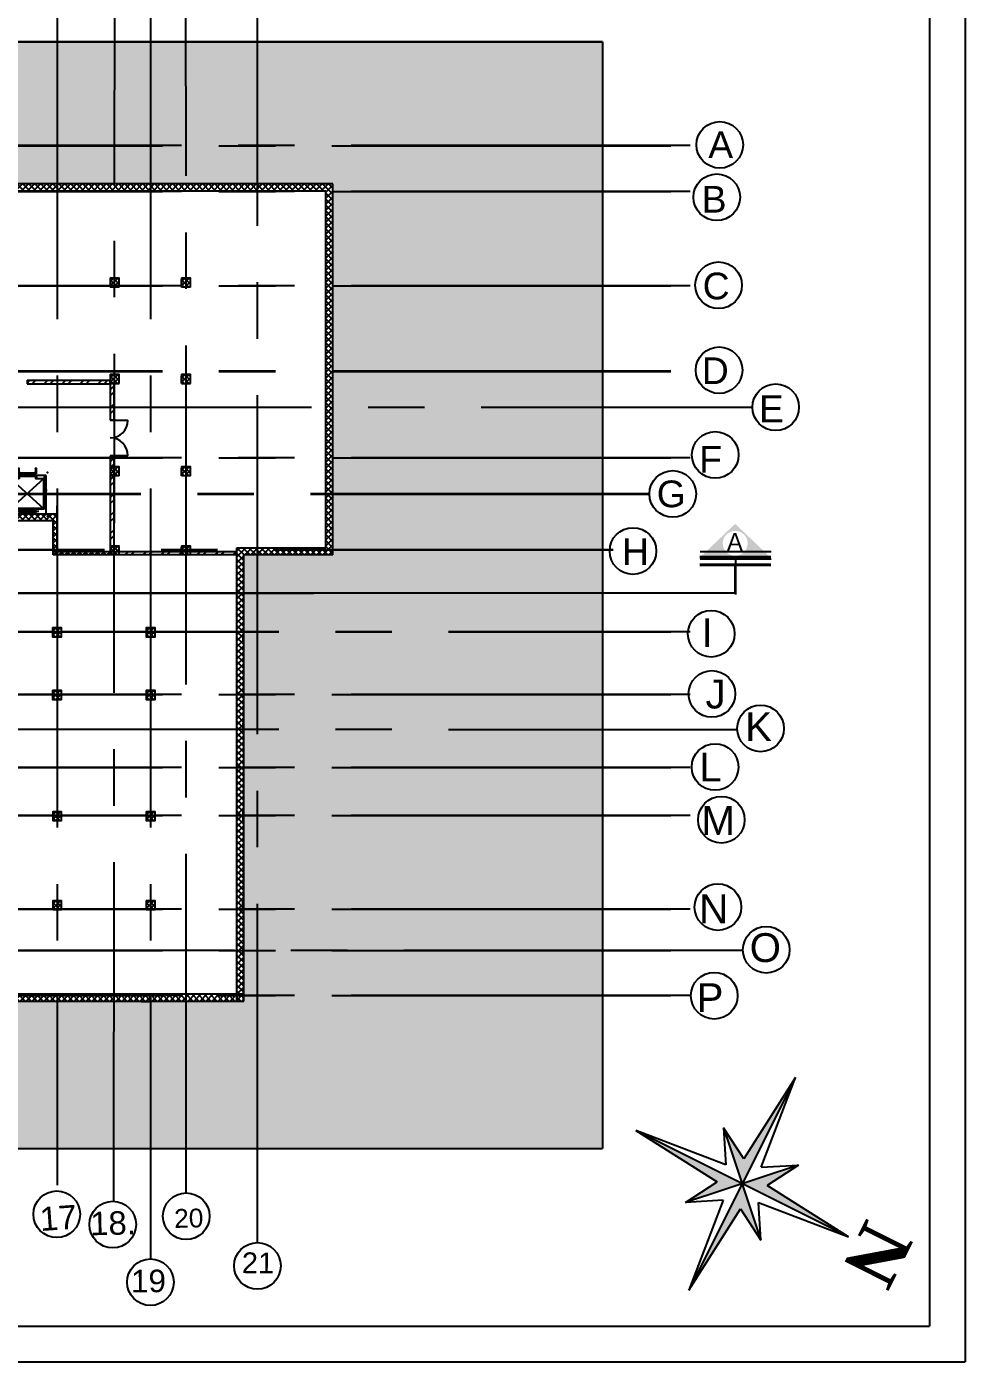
# Model space of a CAD drawing. Header units: millimetres. Extents: x 3062 to 3755, y 1606 to 1663.
# Drawn here: x 3113.08 to 3139.44, y 1606.08 to 1643.82 of the extents above; entities that cross this region are included whole.
import ezdxf

# ---------------------------------------------------------------- set-up
doc = ezdxf.new("R2010")
doc.units = ezdxf.units.MM
doc.linetypes.add('CENTER2', pattern=[28.575, 19.05, -3.175, 3.175, -3.175])
doc.linetypes.add('HIDDEN4', pattern=[0.09375, 0.0625, -0.03125])
for name, color, linetype in [('-DM-SEC-LINE', 4, 'Continuous'), ('A-Flor-Strs', 12, 'Continuous'), ('DUVAR', 7, 'Continuous'), ('m7aor', 4, 'Continuous'), ('WORK', 7, 'Continuous')]:
    doc.layers.add(name, color=color, linetype=linetype)
doc.layers.add('A-COLS', color=52, linetype='Continuous', lineweight=9)
doc.styles.add('ARIAL', font='arial.ttf')
doc.styles.add('eng1', font='trado.ttf')
doc.styles.get("Standard").update_dxf_attribs({"font": 'arial.ttf'})
pattern_1 = [(45, (1101.6663, 870.09047), (-0.252569703, 0.252569703), []), (45, (1101.83467, 870.09047), (-0.252569703, 0.252569703), [])]
pattern_2 = [(45, (1101.66629, 870.09047), (-0.084189901, 0.084189901), []), (135, (1101.66629, 870.09047), (-0.084189901, -0.084189901), [])]

# ---------------------------------------------------------------- blocks, each defined once
blk = doc.blocks.new('M_Rectangular Column - 50_50-377117-Level 1')
at = {"layer": 'A-COLS'}
for p, q in [((250, 250), (-250, 250)), ((-250, 250), (-250, -250)), ((250, -250), (250, 250)), ((-250, -250), (250, -250))]:
    blk.add_line(p, q, dxfattribs=at)
blk = doc.blocks.new('AP11AA')
for p, q in [((-945, 166), (-945, 2063)), ((945, 2063), (-945, 2063)), ((-915, 366), (-915, 2033)), ((915, 2033), (-915, 2033)), ((915, 366), (-915, 2033)), ((-915, 366), (915, 2033)), ((658, 2188), (-668, 2188)), ((-535, 2163), (-535, 2213)), ((-485, 2163), (-485, 2213)), ((-435, 2213), (-485, 2213)), ((-435, 2163), (-485, 2163)), ((460, 2263), (-460, 2263)), ((-460, 2113), (-460, 2263)), ((460, 2113), (-460, 2113)), ((-435, 2163), (-435, 2213)), ((485, 2213), (435, 2213)), ((435, 2163), (435, 2213)), ((485, 2163), (435, 2163)), ((460, 2113), (460, 2263)), ((485, 2163), (485, 2213)), ((535, 2163), (535, 2213)), ((915, 366), (915, 2033)), ((945, 166), (945, 2063)), ((-1070, 957), (-1070, 1057)), ((-970, 1007), (-1070, 1007)), ((-970, 957), (-970, 1057)), ((970, 957), (970, 1057)), ((970, 1007), (1070, 1007)), ((1070, 957), (1070, 1057)), ((945, 166), (-945, 166)), ((-460, 366), (-915, 366)), ((-520, 246), (-520, 366)), ((-460, 246), (-520, 246)), ((510, 226), (-510, 226)), ((-510, 186), (-510, 226)), ((510, 186), (-510, 186)), ((510, 79), (-510, 79)), ((-510, 39), (-510, 79)), ((510, 39), (-510, 39)), ((-500, -225), (-500, 25)), ((-460, 25), (-500, 25)), ((-460, 246), (-460, 366)), ((-450, -15), (-450, 15)), ((0, 186), (0, 226)), ((0, 39), (0, 79)), ((450, -15), (450, 15)), ((915, 366), (460, 366)), ((460, 246), (460, 366)), ((520, 246), (460, 246)), ((500, 25), (460, 25)), ((500, -225), (500, 25)), ((510, 186), (510, 226)), ((510, 39), (510, 79)), ((520, 246), (520, 366)), ((-480, -235), (-490, -235)), ((-470, -225), (-470, -25)), ((-460, -25), (-470, -25)), ((470, -25), (460, -25)), ((470, -225), (470, -25)), ((490, -235), (480, -235))]:
    blk.add_line(p, q)
for centre, start, end in [((-460, 15), 0, 90), ((460, 15), 90, 180), ((-490, -225), 180, 270), ((-480, -225), 270, 0), ((-460, -15), 270, 0), ((460, -15), 180, 270), ((480, -225), 180, 270), ((490, -225), 270, 0)]:
    blk.add_arc(centre, 10, start, end)
for p in [(-1150, 2450), (1150, 2450), (-1150, 0), (1150, 0)]:
    blk.add_point(p)
blk = doc.blocks.new('KUZEY')
at = {"layer": 'DUVAR'}
h = blk.add_hatch(color=256, dxfattribs=at)
h.paths.add_polyline_path([(-0.1, 100), (-8.2, 19.4), (-35.4, 35.5), (-0.1, 0.1)])
h.paths.add_polyline_path([(-100.1, 0), (-19.6, -8.1), (-35.2, -35.1), (-0.1, 0)])
h.paths.add_polyline_path([(-0.1, -100), (7.9, -19.4), (35.2, -35.4), (0, 0), (-0.1, 0)])
h.paths.add_polyline_path([(19.3, 8.1), (35.2, 35.4), (-0.1, 0.1), (0, 0), (99.9, 0)])
for p, q in [((-0.1, 100), (-8.2, 19.4)), ((-0.1, 100), (-0.1, -100)), ((7.9, 19.4), (-0.1, 100)), ((-35.4, 35.5), (-8.2, 19.4)), ((-19.6, 8.1), (-35.4, 35.5)), ((-35.4, 35.5), (35.2, -35.4)), ((-35.2, -35.1), (35.2, 35.4)), ((35.2, 35.4), (7.9, 19.4)), ((19.3, 8.1), (35.2, 35.4)), ((-19.6, 8.1), (-100.1, 0)), ((-100.1, 0), (99.9, 0)), ((-100.1, 0), (-19.6, -8.1)), ((99.9, 0), (19.3, 8.1)), ((19.3, -8.1), (99.9, 0)), ((-19.6, -8.1), (-35.2, -35.1)), ((19.3, -8.1), (35.2, -35.4)), ((-35.2, -35.1), (-8.2, -19.4)), ((-8.2, -19.4), (-0.1, -100)), ((-0.1, -100), (7.9, -19.4)), ((35.2, -35.4), (7.9, -19.4))]:
    blk.add_line(p, q, dxfattribs=at)
at = {"layer": 'DUVAR', "insert": (2.3, 128.4, 0.5), "char_height": 44, "attachment_point": 5, "style": 'ARIAL'}
blk.add_mtext('{\\fTimes New Roman|b1|i0|c0|p18;N}', dxfattribs=at)

msp = doc.modelspace()

# ---------------------------------------------------------------- hatches: boundary and pattern name
at = {"layer": '-DM-SEC-LINE', "ltscale": 0.3}
h = msp.add_hatch(color=8, dxfattribs=at)
h.paths.add_polyline_path([(3133.978, 1628.914), (3132.981, 1629.86), (3131.985, 1628.914)])
h.paths.add_polyline_path([(3132.631, 1629.312, -1), (3133.332, 1629.312, -1)], flags=16)
at = {"layer": 'WORK'}
h = msp.add_hatch(dxfattribs=at)
h.set_pattern_fill('EARTH', color=256, scale=0.105)
h.set_pattern_definition([(0, (1095.5459, 866.78954), (0.66675, 0.66675), [0.66675, -0.66675]), (0, (1095.5459, 867.0396), (0.66675, 0.66675), [0.66675, -0.66675]), (0, (1095.5459, 867.2896), (0.66675, 0.66675), [0.66675, -0.66675]), (90, (1095.62924, 867.37295), (-0.66675, 0.66675), [0.66675, -0.66675]), (90, (1095.8793, 867.37295), (-0.66675, 0.66675), [0.66675, -0.66675]), (90, (1096.1293, 867.37295), (-0.66675, 0.66675), [0.66675, -0.66675])])
h.paths.add_polyline_path([(3129.257, 1643.407), (3103.676, 1643.407), (3103.676, 1639.41), (3105.425, 1639.41), (3105.425, 1639.424), (3105.676, 1639.424), (3107.425, 1639.422), (3107.425, 1639.424), (3107.676, 1639.424), (3109.425, 1639.422), (3109.425, 1639.424), (3109.676, 1639.424), (3121.676, 1639.41), (3121.676, 1628.988), (3119.176, 1628.988), (3119.176, 1616.452), (3118.92, 1616.452), (3108.888, 1616.452), (3108.888, 1616.41), (3108.801, 1616.41), (3108.801, 1616.423), (3108.159, 1616.423), (3108.159, 1616.41), (3108.134, 1616.41), (3107.431, 1616.423), (3107.431, 1616.41), (3107.406, 1616.41), (3106.702, 1616.423), (3106.702, 1616.41), (3106.551, 1616.41), (3106.551, 1616.423), (3105.974, 1616.423), (3105.974, 1616.41), (3105.949, 1616.41), (3105.245, 1616.423), (3105.245, 1616.41), (3105.22, 1616.41), (3104.517, 1616.423), (3104.517, 1616.41), (3104.492, 1616.41), (3103.801, 1616.423), (3103.801, 1616.41), (3103.676, 1612.307), (3129.257, 1612.307)])
h = msp.add_hatch(dxfattribs=at)
h.set_pattern_fill('ANSI32', color=256, scale=0.0375)
h.set_pattern_definition(pattern_1)
h.paths.add_polyline_path([(3104.492, 1639.41), (3103.976, 1639.41), (3103.976, 1639.31), (3104.492, 1639.31)])
h.paths.add_polyline_path([(3103.776, 1639.15), (3103.724, 1639.15), (3103.724, 1639.41), (3103.676, 1639.41), (3103.676, 1636.999), (3103.776, 1636.999)])
h.paths.add_polyline_path([(3109.42, 1639.389), (3109.423, 1639.41), (3108.863, 1639.41), (3108.863, 1639.31), (3109.42, 1639.31)])
h.paths.add_polyline_path([(3118.976, 1629.088), (3117.676, 1629.088), (3117.676, 1628.988), (3118.976, 1628.988)])
h.paths.add_polyline_path([(3117.42, 1629.088), (3115.676, 1629.088), (3115.676, 1628.988), (3117.42, 1628.988)])
h.paths.add_polyline_path([(3112.959, 1631.164), (3113.794, 1631.164), (3113.794, 1630.414), (3112.959, 1630.414)], flags=16)
h.paths.add_polyline_path([(3113.794, 1630.414), (3113.794, 1631.164), (3112.959, 1631.164), (3112.959, 1630.414)])
h = msp.add_hatch(dxfattribs=at)
h.set_pattern_fill('ANSI37', color=256, scale=0.0375)
h.set_pattern_definition(pattern_2)
h.paths.add_polyline_path([(3121.676, 1639.41), (3109.676, 1639.41), (3109.676, 1639.21), (3121.476, 1639.21), (3121.476, 1629.187), (3118.976, 1629.187), (3118.976, 1628.987), (3118.976, 1627.871), (3119.176, 1627.871), (3119.176, 1628.988), (3121.676, 1628.988)])
h.paths.add_polyline_path([(3118.976, 1627.871), (3118.976, 1616.652), (3119.17, 1616.652), (3119.17, 1616.702), (3119.175, 1627.871)])
at = {"layer": 'WORK', "ltscale": 0.53}
h = msp.add_hatch(dxfattribs=at)
h.set_pattern_fill('ANSI37', color=256, scale=0.028, angle=-90)
h.set_pattern_definition([(315, (2141.78012, 4270.16312), (0.0628617928, 0.0628617928), []), (45, (2141.78012, 4270.16312), (-0.0628617928, 0.0628617928), [])])
h.paths.add_polyline_path([(3115.676, 1636.513), (3115.676, 1636.763), (3115.425, 1636.763), (3115.425, 1636.513), (3115.525, 1636.513)])
h = msp.add_hatch(dxfattribs=at)
h.set_pattern_fill('ANSI37', color=256, scale=0.028, angle=-90)
h.set_pattern_definition([(315, (2143.78012, 4270.16312), (0.0628617928, 0.0628617928), []), (45, (2143.78012, 4270.16312), (-0.0628617928, 0.0628617928), [])])
h.paths.add_polyline_path([(3117.676, 1636.513), (3117.676, 1636.763), (3117.425, 1636.763), (3117.425, 1636.513), (3117.525, 1636.513)])
at = {"layer": 'WORK'}
h = msp.add_hatch(dxfattribs=at)
h.set_pattern_fill('ANSI32', color=256, scale=0.0375)
h.set_pattern_definition(pattern_1)
h.paths.add_polyline_path([(3115.42, 1633.894), (3113.086, 1633.894), (3113.086, 1633.794), (3115.42, 1633.794)])
h.paths.add_polyline_path([(3112.086, 1633.894), (3111.653, 1633.894), (3111.653, 1633.794), (3112.086, 1633.794)])
h.paths.add_polyline_path([(3115.52, 1633.794), (3115.42, 1633.794), (3115.421, 1632.775), (3115.521, 1632.775)])
h.paths.add_polyline_path([(3115.522, 1631.775), (3115.422, 1631.775), (3115.423, 1631.459), (3115.523, 1631.459)])
at = {"layer": 'WORK', "ltscale": 0.53}
h = msp.add_hatch(dxfattribs=at)
h.set_pattern_fill('ANSI37', color=256, scale=0.028, angle=-90)
h.set_pattern_definition([(315, (2141.78012, 4267.457915), (0.0628617928, 0.0628617928), []), (45, (2141.78012, 4267.457915), (-0.0628617928, 0.0628617928), [])])
h.paths.add_polyline_path([(3115.676, 1633.808), (3115.676, 1634.058), (3115.425, 1634.058), (3115.425, 1633.808), (3115.525, 1633.808)])
h = msp.add_hatch(dxfattribs=at)
h.set_pattern_fill('ANSI37', color=256, scale=0.028, angle=-90)
h.set_pattern_definition([(315, (2143.78012, 4267.457915), (0.0628617928, 0.0628617928), []), (45, (2143.78012, 4267.457915), (-0.0628617928, 0.0628617928), [])])
h.paths.add_polyline_path([(3117.676, 1633.808), (3117.676, 1634.058), (3117.425, 1634.058), (3117.425, 1633.808), (3117.525, 1633.808)])
at = {"layer": 'WORK'}
h = msp.add_hatch(dxfattribs=at)
h.set_pattern_fill('ANSI37', color=256, scale=0.0375)
h.set_pattern_definition(pattern_2)
h.paths.add_polyline_path([(3113.92, 1630.14), (3111.514, 1630.14), (3111.514, 1632.547), (3111.314, 1632.547), (3111.314, 1630.147), (3109.564, 1630.147), (3109.564, 1632.547), (3109.364, 1632.547), (3109.364, 1629.947), (3111.314, 1629.944), (3113.676, 1629.944), (3113.82, 1629.944), (3113.82, 1628.988), (3115.42, 1628.988), (3115.42, 1629.088), (3113.92, 1629.088)])
h = msp.add_hatch(dxfattribs=at)
h.set_pattern_fill('ANSI32', color=256, scale=0.0375)
h.set_pattern_definition(pattern_1)
h.paths.add_polyline_path([(3115.523, 1631.209), (3115.423, 1631.209), (3115.425, 1629.247), (3115.425, 1629.238), (3115.525, 1629.238)])
at = {"layer": 'WORK', "ltscale": 0.53}
h = msp.add_hatch(dxfattribs=at)
h.set_pattern_fill('ANSI37', color=256, scale=0.028, angle=-90)
h.set_pattern_definition([(315, (2141.78012, 4264.85916), (0.0628617928, 0.0628617928), []), (45, (2141.78012, 4264.85916), (-0.0628617928, 0.0628617928), [])])
h.paths.add_polyline_path([(3115.676, 1631.209), (3115.676, 1631.459), (3115.425, 1631.459), (3115.425, 1631.209), (3115.525, 1631.209)])
h = msp.add_hatch(dxfattribs=at)
h.set_pattern_fill('ANSI37', color=256, scale=0.028, angle=-90)
h.set_pattern_definition([(315, (2143.78012, 4264.85916), (0.0628617928, 0.0628617928), []), (45, (2143.78012, 4264.85916), (-0.0628617928, 0.0628617928), [])])
h.paths.add_polyline_path([(3117.676, 1631.209), (3117.676, 1631.459), (3117.425, 1631.459), (3117.425, 1631.209), (3117.525, 1631.209)])
h = msp.add_hatch(dxfattribs=at)
h.set_pattern_fill('ANSI37', color=256, scale=0.028, angle=-90)
h.set_pattern_definition([(315, (2141.78012, 4262.63829), (0.0628617928, 0.0628617928), []), (45, (2141.78012, 4262.63829), (-0.0628617928, 0.0628617928), [])])
h.paths.add_polyline_path([(3115.676, 1628.988), (3115.676, 1629.238), (3115.425, 1629.238), (3115.425, 1628.988), (3115.525, 1628.988)])
h = msp.add_hatch(dxfattribs=at)
h.set_pattern_fill('ANSI37', color=256, scale=0.028, angle=-90)
h.set_pattern_definition([(315, (2143.78012, 4262.63829), (0.0628617928, 0.0628617928), []), (45, (2143.78012, 4262.63829), (-0.0628617928, 0.0628617928), [])])
h.paths.add_polyline_path([(3117.676, 1628.988), (3117.676, 1629.238), (3117.425, 1629.238), (3117.425, 1628.988), (3117.525, 1628.988)])
h = msp.add_hatch(dxfattribs=at)
h.set_pattern_fill('ANSI37', color=256, scale=0.028, angle=-90)
h.set_pattern_definition([(315, (2140.15703, 4260.33776), (0.0628617928, 0.0628617928), []), (45, (2140.15703, 4260.33776), (-0.0628617928, 0.0628617928), [])])
h.paths.add_polyline_path([(3114.052, 1626.688), (3114.052, 1626.938), (3113.802, 1626.938), (3113.802, 1626.688), (3113.902, 1626.688)])
h = msp.add_hatch(dxfattribs=at)
h.set_pattern_fill('ANSI37', color=256, scale=0.028, angle=-90)
h.set_pattern_definition([(315, (2142.7869, 4260.33776), (0.0628617928, 0.0628617928), []), (45, (2142.7869, 4260.33776), (-0.0628617928, 0.0628617928), [])])
h.paths.add_polyline_path([(3116.682, 1626.688), (3116.682, 1626.938), (3116.432, 1626.938), (3116.432, 1626.688), (3116.532, 1626.688)])
h = msp.add_hatch(dxfattribs=at)
h.set_pattern_fill('ANSI37', color=256, scale=0.028, angle=-90)
h.set_pattern_definition([(315, (2140.15703, 4258.57804), (0.0628617928, 0.0628617928), []), (45, (2140.15703, 4258.57804), (-0.0628617928, 0.0628617928), [])])
h.paths.add_polyline_path([(3114.052, 1624.928), (3114.052, 1625.178), (3113.802, 1625.178), (3113.802, 1624.928), (3113.902, 1624.928)])
h = msp.add_hatch(dxfattribs=at)
h.set_pattern_fill('ANSI37', color=256, scale=0.028, angle=-90)
h.set_pattern_definition([(315, (2142.7869, 4258.57804), (0.0628617928, 0.0628617928), []), (45, (2142.7869, 4258.57804), (-0.0628617928, 0.0628617928), [])])
h.paths.add_polyline_path([(3116.682, 1624.928), (3116.682, 1625.178), (3116.432, 1625.178), (3116.432, 1624.928), (3116.532, 1624.928)])
h = msp.add_hatch(dxfattribs=at)
h.set_pattern_fill('ANSI37', color=256, scale=0.028, angle=-90)
h.set_pattern_definition([(315, (2140.1619, 4255.17224), (0.0628617928, 0.0628617928), []), (45, (2140.1619, 4255.17224), (-0.0628617928, 0.0628617928), [])])
h.paths.add_polyline_path([(3114.057, 1621.522), (3114.057, 1621.772), (3113.807, 1621.772), (3113.807, 1621.522), (3113.907, 1621.522)])
h = msp.add_hatch(dxfattribs=at)
h.set_pattern_fill('ANSI37', color=256, scale=0.028, angle=-90)
h.set_pattern_definition([(315, (2142.79177, 4255.17224), (0.0628617928, 0.0628617928), []), (45, (2142.79177, 4255.17224), (-0.0628617928, 0.0628617928), [])])
h.paths.add_polyline_path([(3116.687, 1621.522), (3116.687, 1621.772), (3116.437, 1621.772), (3116.437, 1621.522), (3116.537, 1621.522)])
h = msp.add_hatch(dxfattribs=at)
h.set_pattern_fill('ANSI37', color=256, scale=0.028, angle=-90)
h.set_pattern_definition([(315, (2140.1619, 4252.67252), (0.0628617928, 0.0628617928), []), (45, (2140.1619, 4252.67252), (-0.0628617928, 0.0628617928), [])])
h.paths.add_polyline_path([(3114.057, 1619.022), (3114.057, 1619.272), (3113.807, 1619.272), (3113.807, 1619.022), (3113.907, 1619.022)])
h = msp.add_hatch(dxfattribs=at)
h.set_pattern_fill('ANSI37', color=256, scale=0.028, angle=-90)
h.set_pattern_definition([(315, (2142.79177, 4252.67252), (0.0628617928, 0.0628617928), []), (45, (2142.79177, 4252.67252), (-0.0628617928, 0.0628617928), [])])
h.paths.add_polyline_path([(3116.687, 1619.022), (3116.687, 1619.272), (3116.437, 1619.272), (3116.437, 1619.022), (3116.537, 1619.022)])
at = {"layer": 'WORK'}
h = msp.add_hatch(dxfattribs=at)
h.set_pattern_fill('ANSI37', color=256, scale=0.0375)
h.set_pattern_definition(pattern_2)
h.paths.add_polyline_path([(3119.17, 1616.652), (3118.976, 1616.652), (3118.976, 1616.452), (3119.17, 1616.452)])
h.paths.add_polyline_path([(3118.976, 1616.652), (3109.056, 1616.652), (3109.056, 1616.452), (3118.976, 1616.452)])

# ---------------------------------------------------------------- linework, layer by layer
at = {"layer": '-DM-SEC-LINE', "color": 8, "ltscale": 0.3}
for p, q in [((3131.985, 1628.94), (3133.978, 1628.94)), ((3131.985, 1628.914), (3133.978, 1628.914)), ((3133.988, 1629.079), (3131.995, 1629.079))]:
    msp.add_line(p, q, dxfattribs=at)
for p, q in [((3139.442, 1663.319), (3139.442, 1606.319)), ((3138.442, 1662.319), (3138.442, 1607.319)), ((3063.442, 1607.319), (3138.442, 1607.319)), ((3062.442, 1606.319), (3139.442, 1606.319))]:
    msp.add_line(p, q)
for centre in [(3132.548, 1640.509), (3132.464, 1639.038), (3132.515, 1636.565), (3132.53, 1634.178), (3134.119, 1633.138), (3132.421, 1631.797), (3131.228, 1630.7), (3130.11, 1629.097), (3132.308, 1626.772), (3132.326, 1625.084), (3133.695, 1624.112), (3132.416, 1623.029), (3132.592, 1621.546), (3132.495, 1619.094), (3133.854, 1617.894), (3132.394, 1616.604), (3113.922, 1610.462), (3115.493, 1610.173), (3117.559, 1610.408), (3119.559, 1609.013), (3116.551, 1608.555)]:
    msp.add_circle(centre, 0.655)
at = {"layer": 'm7aor', "linetype": 'CENTER2', "ltscale": 0.5}
for p, q in [((3113.932, 1645.138), (3113.932, 1611.282)), ((3115.527, 1610.827), (3115.548, 1645.138)), ((3116.552, 1645.138), (3116.551, 1609.211)), ((3116.551, 1645.138), (3116.551, 1609.211)), ((3117.559, 1611.063), (3117.551, 1645.138)), ((3119.559, 1609.661), (3119.56, 1645.138)), ((3131.713, 1640.486), (3067.775, 1640.486)), ((3131.176, 1640.475), (3067.775, 1640.475)), ((3131.713, 1639.196), (3067.775, 1639.196)), ((3131.176, 1639.185), (3067.775, 1639.185)), ((3131.713, 1636.547), (3067.775, 1636.547)), ((3131.176, 1636.536), (3067.775, 1636.536)), ((3131.176, 1634.148), (3067.775, 1634.148)), ((3131.176, 1634.136), (3067.775, 1634.136)), ((3068.691, 1633.138), (3133.464, 1633.138)), ((3131.713, 1631.713), (3067.775, 1631.713)), ((3131.176, 1631.702), (3067.775, 1631.702)), ((3130.573, 1630.7), (3067.775, 1630.7)), ((3130.573, 1630.689), (3067.775, 1630.689)), ((3129.553, 1629.128), (3068.849, 1629.128)), ((3129.553, 1629.117), (3068.849, 1629.127)), ((3067.775, 1626.834), (3131.713, 1626.834)), ((3067.775, 1626.823), (3131.176, 1626.823)), ((3131.713, 1625.067), (3067.775, 1625.067)), ((3131.176, 1625.056), (3067.775, 1625.056)), ((3067.775, 1624.109), (3133.041, 1624.084)), ((3131.713, 1623.013), (3067.775, 1623.013)), ((3131.176, 1623.002), (3067.775, 1623.002)), ((3131.713, 1621.665), (3067.775, 1621.665)), ((3131.176, 1621.654), (3067.775, 1621.654)), ((3131.713, 1619.037), (3067.775, 1619.037)), ((3131.176, 1619.026), (3067.775, 1619.026)), ((3133.199, 1617.871), (3067.775, 1617.871)), ((3131.176, 1617.86), (3067.775, 1617.86)), ((3131.713, 1616.61), (3067.775, 1616.61)), ((3131.176, 1616.599), (3067.775, 1616.599))]:
    msp.add_line(p, q, dxfattribs=at)
at = {"layer": 'm7aor', "ltscale": 0.5}
for p, q in [((3133.988, 1628.868), (3131.995, 1628.868)), ((3131.985, 1628.729), (3133.978, 1628.729)), ((3131.985, 1628.703), (3133.978, 1628.703))]:
    msp.add_line(p, q, dxfattribs=at)
at = {"layer": 'WORK'}
for p, q in [((3129.257, 1643.407), (3069.257, 1643.407)), ((3129.257, 1643.407), (3129.257, 1612.307)), ((3121.476, 1639.21), (3109.676, 1639.21)), ((3115.676, 1636.513), (3115.425, 1636.513)), ((3117.676, 1636.513), (3117.425, 1636.513)), ((3113.086, 1633.894), (3115.42, 1633.894)), ((3113.086, 1633.894), (3113.086, 1633.794)), ((3113.086, 1633.794), (3115.42, 1633.794)), ((3115.42, 1633.794), (3115.42, 1633.894)), ((3115.42, 1633.794), (3115.421, 1632.775)), ((3115.676, 1633.794), (3115.425, 1633.794)), ((3115.52, 1633.794), (3115.521, 1632.775)), ((3117.676, 1633.794), (3117.425, 1633.794)), ((3115.521, 1632.775), (3115.421, 1632.775)), ((3115.422, 1632.775), (3115.922, 1632.775)), ((3115.422, 1631.775), (3115.425, 1629.247)), ((3115.922, 1631.775), (3115.422, 1631.775)), ((3115.522, 1631.775), (3115.525, 1629.238)), ((3115.676, 1631.209), (3115.425, 1631.209)), ((3117.676, 1631.209), (3117.425, 1631.209)), ((3118.976, 1628.987), (3118.976, 1629.187)), ((3118.976, 1629.187), (3121.476, 1629.187)), ((3133, 1627.88), (3133, 1628.913)), ((3116.551, 1616.447), (3116.587, 1616.447)), ((3069.257, 1612.307), (3129.257, 1612.307))]:
    msp.add_line(p, q, dxfattribs=at)
at = {"layer": 'WORK', "ltscale": 0.5}
for p, q in [((3069.257, 1643.407), (3129.257, 1643.407)), ((3113.625, 1631.223), (3113.562, 1631.223)), ((3113.625, 1630.14), (3113.625, 1631.223)), ((3113.919, 1630.364), (3113.92, 1630.165)), ((3113.92, 1630.264), (3113.92, 1629.088)), ((3113.82, 1629.944), (3113.676, 1629.944)), ((3113.82, 1628.988), (3113.82, 1629.944)), ((3109.056, 1616.652), (3119.176, 1616.652)), ((3109.056, 1616.452), (3119.176, 1616.452))]:
    msp.add_line(p, q, dxfattribs=at)
at = {"layer": 'WORK', "lineweight": 25}
for p, q in [((3121.676, 1639.41), (3103.676, 1639.41)), ((3121.476, 1629.187), (3121.476, 1639.21)), ((3121.676, 1628.988), (3121.676, 1639.41)), ((3115.42, 1636.728), (3115.42, 1636.513)), ((3117.42, 1636.728), (3117.42, 1636.513)), ((3115.42, 1634.023), (3115.42, 1633.808)), ((3117.42, 1634.023), (3117.42, 1633.808)), ((3115.42, 1631.424), (3115.42, 1631.209)), ((3117.42, 1631.424), (3117.42, 1631.209)), ((3113.676, 1629.944), (3111.314, 1629.944)), ((3118.976, 1628.988), (3113.82, 1628.988)), ((3115.42, 1629.203), (3115.42, 1628.988)), ((3117.42, 1629.203), (3117.42, 1628.988)), ((3118.976, 1616.452), (3118.976, 1628.987)), ((3119.176, 1616.452), (3119.176, 1628.988)), ((3121.676, 1628.988), (3119.176, 1628.988)), ((3113.801, 1616.452), (3114.056, 1616.452)), ((3116.301, 1616.442), (3116.551, 1616.442)), ((3118.92, 1616.452), (3119.176, 1616.452))]:
    msp.add_line(p, q, dxfattribs=at)
at = {"layer": 'WORK', "ltscale": 0.53}
for p, q in [((3111.514, 1630.14), (3113.92, 1630.14)), ((3113.92, 1629.088), (3118.976, 1629.088))]:
    msp.add_line(p, q, dxfattribs=at)
at = {"layer": 'WORK', "linetype": 'HIDDEN4', "ltscale": 0.5}
msp.add_line((3132.994, 1627.949), (3133, 1628.913), dxfattribs=at)
at = {"layer": 'WORK', "lineweight": 25}
for points in [[(3115.425, 1636.772), (3115.425, 1636.513)], [(3115.676, 1636.513), (3115.676, 1636.763), (3115.425, 1636.763)], [(3117.425, 1636.772), (3117.425, 1636.513)], [(3117.676, 1636.513), (3117.676, 1636.763), (3117.425, 1636.763)], [(3115.425, 1634.067), (3115.425, 1633.808)], [(3115.676, 1633.808), (3115.676, 1634.058), (3115.425, 1634.058)], [(3117.425, 1634.067), (3117.425, 1633.808)], [(3117.676, 1633.808), (3117.676, 1634.058), (3117.425, 1634.058)], [(3115.425, 1631.468), (3115.425, 1631.209)], [(3115.676, 1631.209), (3115.676, 1631.459), (3115.425, 1631.459)], [(3117.425, 1631.468), (3117.425, 1631.209)], [(3117.676, 1631.209), (3117.676, 1631.459), (3117.425, 1631.459)], [(3115.425, 1629.247), (3115.425, 1628.988)], [(3115.676, 1628.988), (3115.676, 1629.238), (3115.425, 1629.238)], [(3117.425, 1629.247), (3117.425, 1628.988)], [(3117.676, 1628.988), (3117.676, 1629.238), (3117.425, 1629.238)], [(3113.802, 1626.946), (3113.802, 1626.688), (3114.052, 1626.688), (3114.052, 1626.938), (3113.802, 1626.938)], [(3116.432, 1626.946), (3116.432, 1626.688), (3116.682, 1626.688), (3116.682, 1626.938), (3116.432, 1626.938)], [(3119.156, 1626.522), (3119.156, 1626.772)], [(3113.802, 1625.187), (3113.802, 1624.928), (3114.052, 1624.928), (3114.052, 1625.178), (3113.802, 1625.178)], [(3116.432, 1625.187), (3116.432, 1624.928), (3116.682, 1624.928), (3116.682, 1625.178), (3116.432, 1625.178)], [(3119.156, 1624.022), (3119.156, 1624.272)], [(3113.807, 1621.781), (3113.807, 1621.522), (3114.057, 1621.522), (3114.057, 1621.772), (3113.807, 1621.772)], [(3116.437, 1621.781), (3116.437, 1621.522), (3116.687, 1621.522), (3116.687, 1621.772), (3116.437, 1621.772)], [(3119.156, 1621.522), (3119.156, 1621.772)], [(3113.807, 1619.281), (3113.807, 1619.022), (3114.057, 1619.022), (3114.057, 1619.272), (3113.807, 1619.272)], [(3116.437, 1619.281), (3116.437, 1619.022), (3116.687, 1619.022), (3116.687, 1619.272), (3116.437, 1619.272)], [(3119.151, 1619.022), (3119.151, 1619.272)], [(3119.156, 1619.022), (3119.156, 1619.272)], [(3119.17, 1616.452), (3119.17, 1616.702)]]:
    msp.add_lwpolyline(points, dxfattribs=at)
at = {"layer": 'WORK'}
for points in [[(3070.782, 1627.923), (3132.981, 1627.923), (3132.981, 1628.682)], [(3066.34, 1627.858), (3130.273, 1627.923)]]:
    msp.add_lwpolyline(points, dxfattribs=at)
for centre, start, end in [((3115.422, 1632.775), 270, 0), ((3115.422, 1631.775), 0, 90)]:
    msp.add_arc(centre, 0.5, start, end, dxfattribs=at)

# ---------------------------------------------------------------- block references
at = {"layer": 'A-Flor-Strs', "xscale": -0.0005, "yscale": 0.0005, "zscale": 0.0005, "rotation": 180}
msp.add_blockref('AP11AA', (3113.09, 1631.306), dxfattribs=at)
at = {"layer": 'DUVAR', "xscale": 0.03342111007138639, "yscale": 0.03342111007138639, "zscale": 0.03342111007138639, "rotation": 243.4162237358426}
msp.add_blockref('KUZEY', (3133.174, 1611.318), dxfattribs=at)
at = {"layer": 'WORK', "xscale": 0.0005000000000000001, "yscale": 0.0005000000000000001, "zscale": 0.0005000000000000001, "rotation": 270}
for p in [(3113.922, 1626.813), (3116.552, 1626.813), (3113.922, 1625.053), (3116.552, 1625.053), (3113.927, 1621.647), (3116.557, 1621.647), (3113.927, 1619.147), (3116.557, 1619.147)]:
    msp.add_blockref('M_Rectangular Column - 50_50-377117-Level 1', p, dxfattribs=at)

# ---------------------------------------------------------------- texts
at = {"layer": '-DM-SEC-LINE', "color": 4, "ltscale": 0.3, "style": 'eng1'}
msp.add_text('A', height=0.496, dxfattribs=at).set_placement((3132.751, 1629.111))
at = {"char_height": 0.75}
for s, width, insert, attachment_point in [('A', 2.51991, (3132.924, 1640.886), 3), ('B', 0.94057, (3132.739, 1639.355), 3), ('C', 1.54844, (3132.824, 1636.919), 3), ('D', 4.52817, (3132.801, 1634.538), 3), ('E', 2.11527, (3134.348, 1633.467), 3), ('F', 2.6862, (3132.612, 1632.05), 3), ('G', 1.05385, (3131.592, 1631.078), 3), ('H', 0.9109, (3129.803, 1629.458), 1)]:
    msp.add_mtext_dynamic_manual_height_columns(s, width=width, gutter_width=0.5, heights=[0], dxfattribs=dict(at, insert=insert, attachment_point=attachment_point))
at = {"layer": 'WORK', "ltscale": 0.5}
for s, height, rotation, p in [('17', 0.6692, 3.9763, (3113.467, 1609.991)), ('18.', 0.6586, 1.3508, (3114.87, 1609.871)), ('20', 0.5286, 1.3983, (3117.225, 1610.078)), ('21', 0.5845, 359.5081, (3119.118, 1608.809)), ('19', 0.6333, 0.5112, (3116.008, 1608.267))]:
    msp.add_text(s, height=height, rotation=rotation, dxfattribs=at).set_placement(p)
at = {"layer": 'WORK', "ltscale": 0.5, "char_height": 0.81, "attachment_point": 3}
for s, width, insert in [('I', 0.62826, (3132.351, 1627.209)), ('J', 1.20941, (3132.714, 1625.484)), ('K', 0.9581, (3134.016, 1624.565)), ('L', 0.63211, (3132.604, 1623.435)), ('M', 0.67634, (3132.974, 1621.931)), ('N', 0.85834, (3132.786, 1619.451)), ('O', 0.80998, (3134.268, 1618.36)), ('P', 1.16228, (3132.65, 1616.953))]:
    msp.add_mtext_dynamic_manual_height_columns(s, width=width, gutter_width=4.048, heights=[0], dxfattribs=dict(at, insert=insert))

doc.saveas('drawing.dxf')
